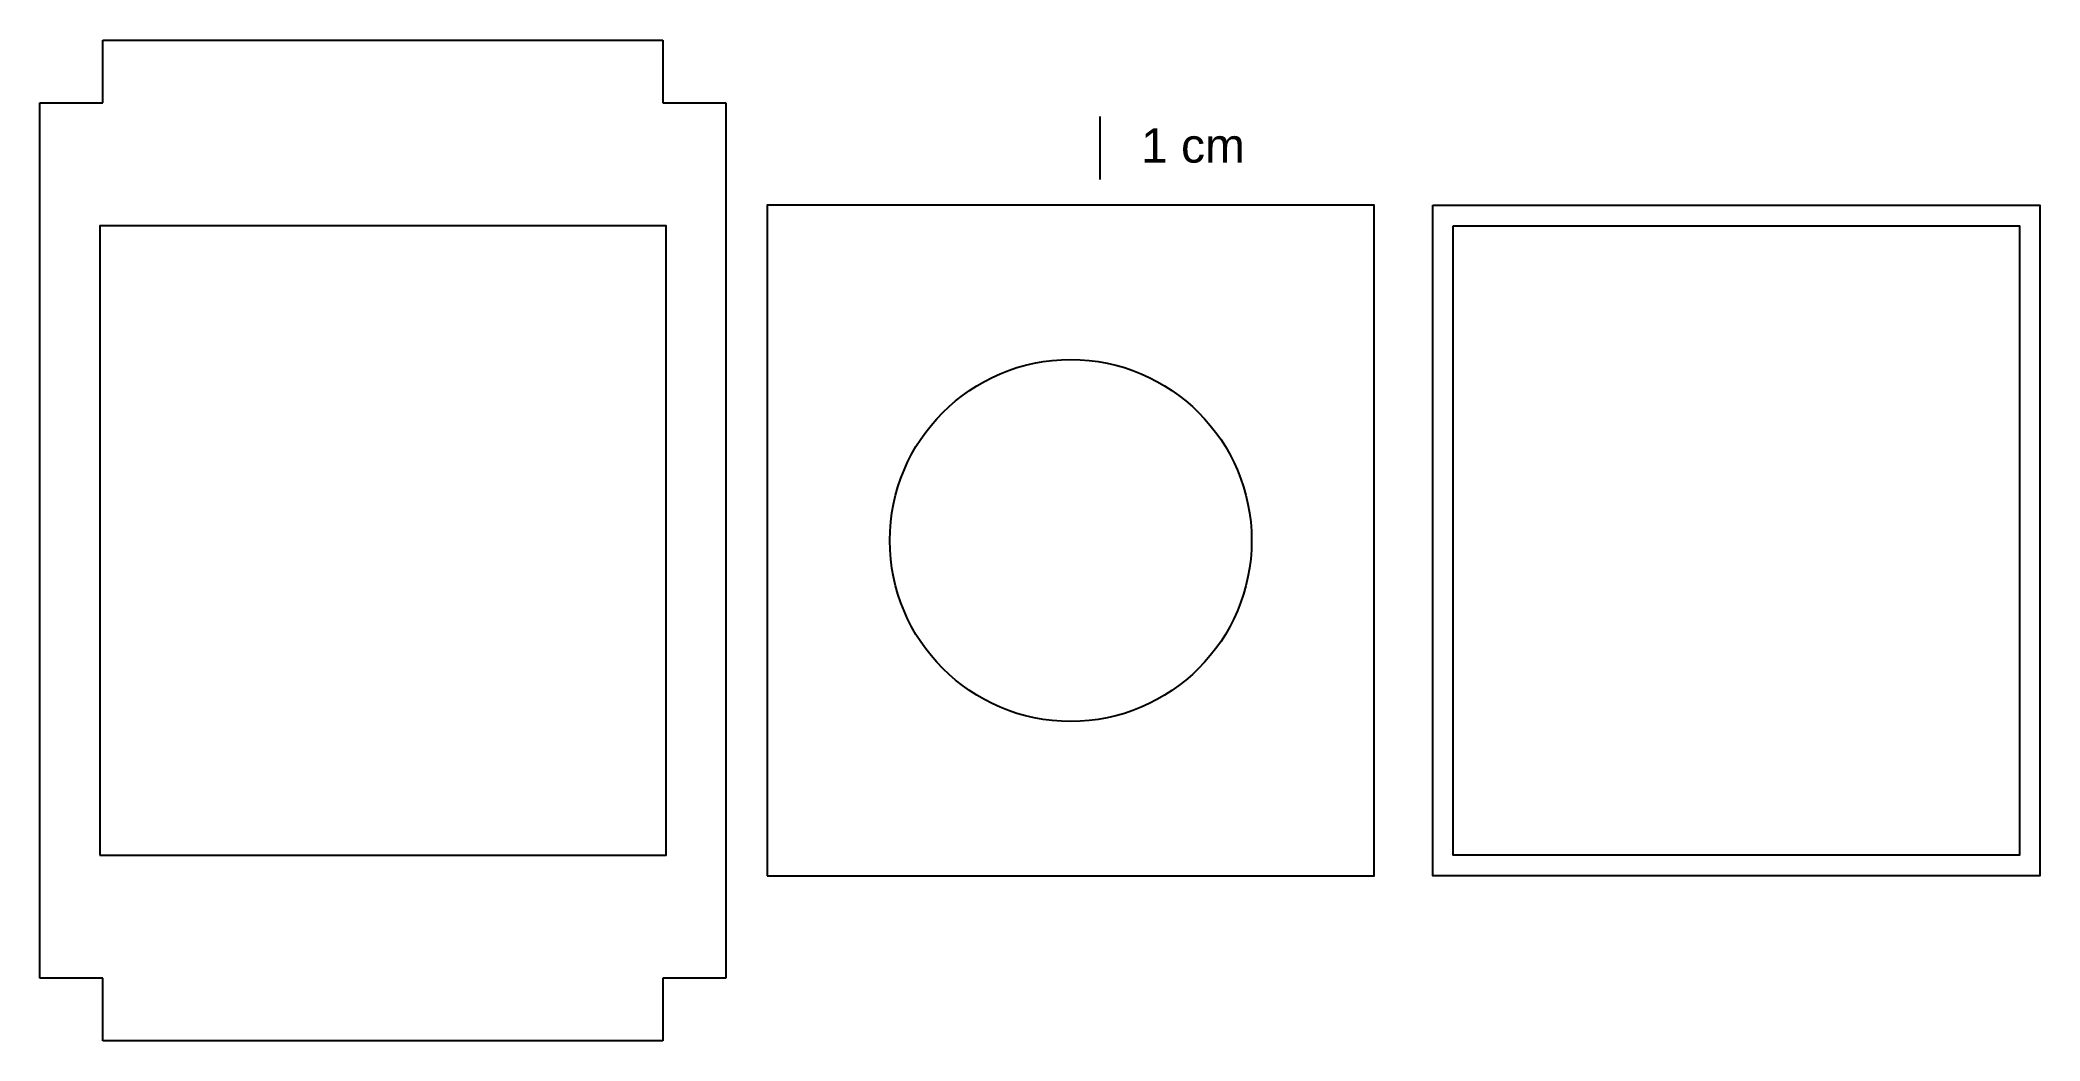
# Model space of a CAD drawing. Header units: centimetres. Extents: x 0 to 31.8, y 0 to 15.9.
import ezdxf

# ---------------------------------------------------------------- set-up
doc = ezdxf.new("R2010")
doc.units = ezdxf.units.CM
doc.header["$MEASUREMENT"] = 0
for name, color, linetype in [('Bottom', 3, 'Continuous'), ('Spacer', 2, 'Continuous'), ('Top', 5, 'Continuous')]:
    doc.layers.add(name, color=color, linetype=linetype)
doc.styles.get("Standard").update_dxf_attribs({"font": 'Arial.ttf'})

msp = doc.modelspace()

# ---------------------------------------------------------------- linework, layer by layer
msp.add_line((16.849, 13.686), (16.849, 14.686))
at = {"layer": 'Bottom'}
msp.add_lwpolyline([(11.555, 2.625), (21.205, 2.625), (21.205, 13.275), (11.555, 13.275)], close=True, dxfattribs=at)
msp.add_circle((16.38, 7.95), 2.875, dxfattribs=at)
at = {"layer": 'Spacer'}
for points in [[(22.134, 13.275), (31.784, 13.275), (31.784, 2.625), (22.134, 2.625)], [(22.459, 12.95), (31.459, 12.95), (31.459, 2.95), (22.459, 2.95)]]:
    msp.add_lwpolyline(points, close=True, dxfattribs=at)
at = {"layer": 'Top'}
for p, q in [((1, 14.9), (1, 15.9)), ((1, 15.9), (9.9, 15.9)), ((9.9, 15.9), (9.9, 14.9)), ((0, 1), (0, 14.9)), ((0, 14.9), (1, 14.9)), ((9.9, 14.9), (10.9, 14.9)), ((10.9, 14.9), (10.9, 1)), ((1, 1), (0, 1)), ((1, 0), (1, 1)), ((10.9, 1), (9.9, 1)), ((9.9, 1), (9.9, 0)), ((9.9, 0), (1, 0))]:
    msp.add_line(p, q, dxfattribs=at)
msp.add_lwpolyline([(0.95, 2.95), (9.95, 2.95), (9.95, 12.95), (0.95, 12.95)], close=True, dxfattribs=at)

# ---------------------------------------------------------------- texts
msp.add_text('1 cm', height=0.5453).set_placement((17.498, 13.952))

doc.saveas('drawing.dxf')
